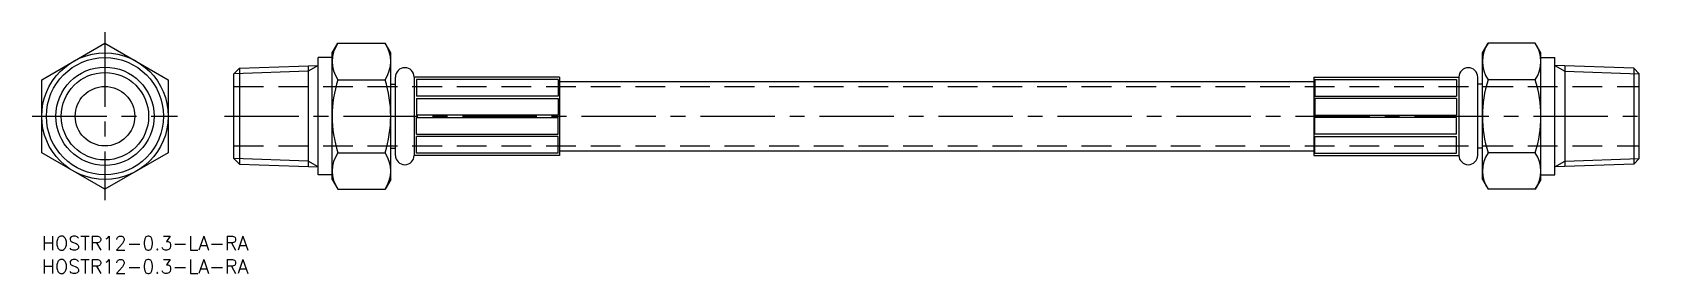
# Model space of a CAD drawing. Extents: x -2 to 343, y -8 to 43.
import ezdxf

# ---------------------------------------------------------------- set-up
doc = ezdxf.new("R2010")
doc.units = 0
doc.header["$LTSCALE"] = 0.5
doc.linetypes.add('CENTER', pattern=[50.8, 31.75, -6.35, 6.35, -6.35])
doc.linetypes.add('DASHED', pattern=[19.05, 12.7, -6.35])
for name, color, linetype in [('MSM_CENTER', 1, 'CENTER'), ('MSM_CONTINUOUS', 7, 'CONTINUOUS'), ('MSM_DASHED', 4, 'DASHED'), ('MSM_NARROW', 5, 'CONTINUOUS'), ('MSM_PART_NUMBER', 7, 'CONTINUOUS')]:
    doc.layers.add(name, color=color, linetype=linetype)
doc.styles.get("Standard").update_dxf_attribs({"font": 'txt.shx', "height": 3, "bigfont": 'bigfont.shx'})

# ---------------------------------------------------------------- blocks, each defined once
blk = doc.blocks.new('*U2')
at = {"layer": 'MSM_PART_NUMBER'}
blk.add_text('HOSTR12-0.3-LA-RA', height=3, dxfattribs=at).set_placement((0, -3))
blk = doc.blocks.new('*U3')
at = {"layer": 'MSM_PART_NUMBER'}
blk.add_text('HOSTR12-0.3-LA-RA', height=3, dxfattribs=at).set_placement((0, -8))

msp = doc.modelspace()

# ---------------------------------------------------------------- linework, layer by layer
at = {"layer": 'MSM_CENTER'}
for p, q in [((13.5, 43.49), (13.5, 7.69)), ((-2, 25.59), (29, 25.59)), ((39, 25.59), (343, 25.59))]:
    msp.add_line(p, q, dxfattribs=at)
at = {"layer": 'MSM_CONTINUOUS'}
for p, q in [((0, 33.38), (13.5, 41.18)), ((13.5, 41.18), (27, 33.38)), ((59, 13.09), (59, 38.09)), ((62, 38.09), (59, 38.09)), ((62, 39.09), (63.21, 41.18)), ((62, 12.09), (62, 39.09)), ((63.21, 41.18), (73.29, 41.18)), ((74.5, 39.09), (73.29, 41.18)), ((74.5, 12.09), (74.5, 39.09)), ((307.5, 39.09), (308.71, 41.18)), ((307.5, 12.09), (307.5, 39.09)), ((318.79, 41.18), (308.71, 41.18)), ((320, 39.09), (318.79, 41.18)), ((320, 12.09), (320, 39.09)), ((320, 38.09), (323, 38.09)), ((323, 13.09), (323, 38.09)), ((42.2, 35.82), (41, 34.62)), ((41, 16.56), (41, 34.62)), ((42.2, 35.82), (59, 36.41)), ((42.2, 35.82), (42.2, 15.35)), ((56.86, 36.33), (56.86, 14.84)), ((339.8, 35.82), (323, 36.41)), ((325.14, 36.33), (325.14, 14.84)), ((339.8, 35.82), (339.8, 15.35)), ((339.8, 35.82), (341, 34.62)), ((341, 16.56), (341, 34.62)), ((0, 17.79), (0, 33.38)), ((27, 33.38), (27, 17.79)), ((63.21, 33.38), (73.29, 33.38)), ((74.5, 32.44), (75.5, 32.44)), ((75.5, 17.24), (75.5, 33.94)), ((110.5, 33.94), (79.5, 33.94)), ((79.5, 33.94), (79.5, 17.24)), ((80, 33.44), (80, 29.89)), ((110.25, 33.44), (80, 33.44)), ((110.25, 33.44), (110.25, 29.89)), ((110.5, 33.94), (110.5, 17.24)), ((271.5, 32.94), (110.5, 32.94)), ((271.5, 33.94), (271.5, 17.24)), ((271.5, 33.94), (302.5, 33.94)), ((271.75, 33.44), (271.75, 29.89)), ((271.75, 33.44), (302, 33.44)), ((302, 33.44), (302, 29.89)), ((302.5, 33.94), (302.5, 17.24)), ((306.5, 17.24), (306.5, 33.94)), ((307.5, 32.44), (306.5, 32.44)), ((318.79, 33.38), (308.71, 33.38)), ((110.25, 29.89), (80, 29.89)), ((80, 29.39), (80, 25.84)), ((80, 29.39), (110.25, 29.39)), ((110.25, 29.39), (110.25, 25.84)), ((271.75, 29.89), (302, 29.89)), ((302, 29.39), (271.75, 29.39)), ((271.75, 29.39), (271.75, 25.84)), ((302, 29.39), (302, 25.84)), ((110.25, 25.84), (80, 25.84)), ((80, 21.79), (80, 25.34)), ((80, 25.34), (110.25, 25.34)), ((110.25, 21.79), (110.25, 25.34)), ((271.75, 25.84), (302, 25.84)), ((302, 25.34), (271.75, 25.34)), ((271.75, 21.79), (271.75, 25.34)), ((302, 21.79), (302, 25.34)), ((80, 21.79), (110.25, 21.79)), ((80, 17.74), (80, 21.29)), ((110.25, 21.29), (80, 21.29)), ((110.25, 17.74), (110.25, 21.29)), ((302, 21.79), (271.75, 21.79)), ((271.75, 21.29), (302, 21.29)), ((271.75, 17.74), (271.75, 21.29)), ((302, 17.74), (302, 21.29)), ((13.5, 10), (0, 17.79)), ((27, 17.79), (13.5, 10)), ((63.21, 17.79), (73.29, 17.79)), ((74.5, 18.74), (75.5, 18.74)), ((110.25, 17.74), (80, 17.74)), ((110.5, 18.24), (271.5, 18.24)), ((271.75, 17.74), (302, 17.74)), ((307.5, 18.74), (306.5, 18.74)), ((318.79, 17.79), (308.71, 17.79)), ((42.2, 15.35), (41, 16.56)), ((42.2, 15.35), (59, 14.77)), ((110.5, 17.24), (79.5, 17.24)), ((271.5, 17.24), (302.5, 17.24)), ((339.8, 15.35), (323, 14.77)), ((339.8, 15.35), (341, 16.56)), ((62, 13.09), (59, 13.09)), ((62, 12.09), (63.21, 10)), ((74.5, 12.09), (73.29, 10)), ((307.5, 12.09), (308.71, 10)), ((320, 12.09), (318.79, 10)), ((320, 13.09), (323, 13.09)), ((63.21, 10), (73.29, 10)), ((318.79, 10), (308.71, 10))]:
    msp.add_line(p, q, dxfattribs=at)
for radius in [13.5, 12.5, 10.48, 6.35]:
    msp.add_circle((13.5, 25.59), radius, dxfattribs=at)
for centre, radius, start, end in [((68.9, 37.28), 6.9, 145.6158, 214.3842), ((67.6, 37.28), 6.9, 325.6158, 34.3842), ((314.4, 37.28), 6.9, 145.6158, 214.3842), ((313.1, 37.28), 6.9, 325.6158, 34.3842), ((77.5, 33.94), 2, 0, 180), ((304.5, 33.94), 2, 0, 180), ((87.79, 25.59), 25.79, 162.4121, 197.5879), ((48.71, 25.59), 25.79, 342.4121, 17.5879), ((333.29, 25.59), 25.79, 162.4121, 197.5879), ((294.21, 25.59), 25.79, 342.4121, 17.5879), ((68.9, 13.9), 6.9, 145.6158, 214.3842), ((67.6, 13.9), 6.9, 325.6158, 34.3842), ((314.4, 13.9), 6.9, 145.6158, 214.3842), ((313.1, 13.9), 6.9, 325.6158, 34.3842), ((77.5, 17.24), 2, 180, 0), ((304.5, 17.24), 2, 180, 0)]:
    msp.add_arc(centre, radius, start, end, dxfattribs=at)
at = {"layer": 'MSM_DASHED'}
for p, q in [((41, 31.94), (341, 31.94)), ((41, 19.24), (341, 19.24))]:
    msp.add_line(p, q, dxfattribs=at)
at = {"layer": 'MSM_NARROW'}
for p, q in [((56.86, 35.17), (41, 34.62)), ((59, 36.41), (56.86, 35.17)), ((323, 36.41), (325.14, 35.17)), ((325.14, 35.17), (341, 34.62)), ((56.86, 16), (41, 16.56)), ((59, 14.77), (56.86, 16)), ((323, 14.77), (325.14, 16)), ((325.14, 16), (341, 16.56))]:
    msp.add_line(p, q, dxfattribs=at)
msp.add_circle((13.5, 25.59), 9.32, dxfattribs=at)

# ---------------------------------------------------------------- block references
at = {"layer": 'MSM_CONTINUOUS'}
for name in ['*U2', '*U3']:
    msp.add_blockref(name, (0, 0), dxfattribs=at)

doc.saveas('drawing.dxf')
